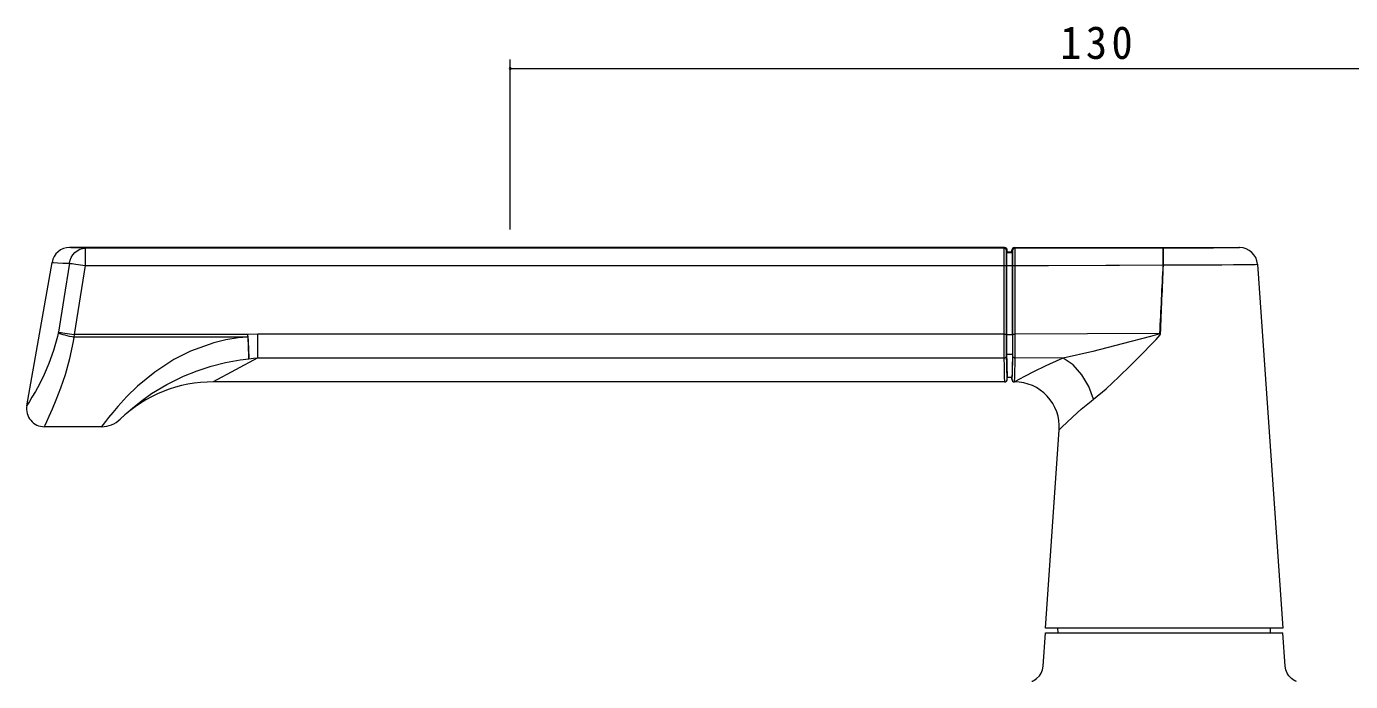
# Model space of a CAD drawing. Units: millimetres on the paper. Extents: x -420 to 373, y -297 to 267.
# Drawn here: x 101.6 to 249.4, y -70.4 to 2.7 of the extents above; entities that cross this region are included whole.
import ezdxf

# ---------------------------------------------------------------- set-up
doc = ezdxf.new("R2010")
doc.units = ezdxf.units.MM
doc.layers.add('0-4_YKK_D', color=6, linetype='Continuous', lineweight=9)
doc.layers.add('0-6_YKK_13', color=4, linetype='Continuous', lineweight=9)
doc.styles.add('ＭＳ ゴシック', font='')
doc.styles.get('ＭＳ ゴシック').set_extended_font_data('MS Gothic')

msp = doc.modelspace()

# ---------------------------------------------------------------- linework, layer by layer
at = {"layer": '0-4_YKK_D'}
for p, q in [((155.63, -19.954), (155.63, -0.954)), ((155.63, -1.954), (285.63, -1.954))]:
    msp.add_line(p, q, dxfattribs=at)
for start, end in [(0, 180), (180, 0)]:
    msp.add_arc((155.63, -1.954), 0.106, start, end, dxfattribs=at)
at = {"layer": '0-6_YKK_13'}
for p, q in [((106.581, -21.973), (106.456, -21.954)), ((210.832, -21.954), (106.456, -21.954)), ((210.758, -22.027), (108.226, -22.027)), ((108.226, -23.957), (108.226, -22.027)), ((210.832, -21.954), (210.758, -22.027)), ((212.005, -22.027), (211.932, -21.954)), ((211.932, -21.954), (237.061, -21.954)), ((237.061, -21.954), (237.032, -21.96)), ((101.665, -39.607), (104.487, -23.607)), ((211.058, -22.327), (211.132, -22.254)), ((211.705, -22.527), (211.058, -22.527)), ((211.132, -22.454), (211.132, -22.254)), ((211.632, -22.454), (211.132, -22.454)), ((211.632, -22.454), (211.632, -22.254)), ((211.632, -22.454), (211.705, -22.527)), ((106.422, -23.709), (105.795, -27.657)), ((211.041, -31.651), (211.044, -23.968)), ((211.045, -23.975), (211.718, -23.975)), ((211.718, -23.975), (211.72, -31.658)), ((211.722, -31.649), (211.719, -23.966)), ((228.539, -23.889), (228.548, -23.889)), ((228.548, -23.889), (228.556, -23.889)), ((239.056, -23.815), (241.882, -64.454)), ((105.795, -27.657), (105.198, -31.417)), ((105.198, -31.417), (105.18, -31.513)), ((106.972, -31.95), (106.989, -31.664)), ((126.36, -31.95), (106.972, -31.95)), ((127.454, -31.64), (126.36, -31.664)), ((126.36, -31.95), (126.36, -31.664)), ((127.454, -34.282), (127.454, -31.64)), ((211.043, -31.658), (211.72, -31.658)), ((228.155, -31.54), (212.016, -31.638)), ((228.236, -31.545), (228.155, -31.54)), ((211.053, -33.859), (211.71, -33.859)), ((127.454, -34.282), (122.465, -36.954)), ((126.472, -34.371), (126.963, -34.322)), ((126.963, -34.322), (127.454, -34.282)), ((127.454, -34.282), (210.752, -34.282)), ((217.381, -34.294), (212.008, -34.282)), ((217.381, -34.294), (217.381, -34.294)), ((211.132, -36.654), (211.129, -36.652)), ((211.132, -36.654), (211.132, -36.454)), ((211.632, -36.454), (211.132, -36.454)), ((211.632, -36.654), (211.632, -36.454)), ((211.634, -36.64), (211.632, -36.654)), ((210.832, -36.954), (122.465, -36.954)), ((112.107, -41.104), (112.255, -40.962)), ((112.255, -40.962), (112.592, -40.649)), ((110.015, -41.954), (103.635, -41.954)), ((215.382, -64.454), (216.922, -42.301)), ((215.121, -68.68), (215.382, -64.954)), ((215.382, -64.954), (241.882, -64.954)), ((216.799, -64.954), (216.782, -64.454)), ((240.482, -64.454), (240.464, -64.954)), ((242.142, -68.68), (241.882, -64.954))]:
    msp.add_line(p, q, dxfattribs=at)
for points in [[(106.422, -23.709), (106.502, -23.368), (106.635, -23.048), (106.817, -22.758), (107.043, -22.507), (107.305, -22.303), (107.596, -22.152), (107.906, -22.059), (108.226, -22.027)], [(108.226, -22.027), (108.133, -22.025), (107.037, -21.997), (106.601, -21.976), (106.581, -21.973)], [(210.758, -22.027), (210.756, -22.067), (210.753, -22.178), (210.75, -22.356), (210.748, -22.594), (210.746, -22.885), (210.745, -23.218), (210.744, -23.579), (210.744, -23.957)], [(228.57, -22.028), (228.547, -22.028), (223.681, -22.028), (218.816, -22.027), (213.95, -22.027), (212.005, -22.027)], [(212.018, -23.956), (212.018, -23.605), (212.016, -22.982), (212.013, -22.476), (212.009, -22.146), (212.005, -22.031), (212.005, -22.027)], [(228.539, -23.889), (228.54, -23.521), (228.54, -23.171), (228.541, -22.851), (228.542, -22.571), (228.543, -22.342), (228.544, -22.172), (228.546, -22.066), (228.547, -22.028)], [(228.556, -23.889), (228.556, -23.521), (228.557, -23.171), (228.559, -22.851), (228.56, -22.571), (228.563, -22.342), (228.565, -22.172), (228.568, -22.066), (228.57, -22.028)], [(237.032, -21.96), (236.977, -21.964), (236.721, -21.975), (236.299, -21.985), (235.718, -21.994), (234.992, -22.002), (234.134, -22.01), (233.163, -22.016), (232.098, -22.021), (230.962, -22.025), (229.778, -22.027), (228.57, -22.028)], [(104.487, -23.607), (104.642, -23.63), (105.122, -23.659), (105.684, -23.683), (106.422, -23.709)], [(211.132, -22.454), (211.058, -22.527), (211.056, -22.557), (211.054, -22.64), (211.051, -22.773), (211.049, -22.953), (211.048, -23.171), (211.047, -23.42), (211.046, -23.691), (211.045, -23.975), (211.043, -31.658), (211.043, -32.177), (211.045, -32.677), (211.047, -33.137), (211.05, -33.537), (211.053, -33.859), (211.068, -34.777), (211.083, -35.504), (211.099, -36.029), (211.115, -36.347), (211.132, -36.454)], [(211.044, -23.968), (211.044, -23.646), (211.045, -23.339), (211.046, -23.056), (211.048, -22.809), (211.05, -22.606), (211.053, -22.455), (211.056, -22.361), (211.058, -22.327)], [(211.632, -22.254), (211.705, -22.327), (211.71, -22.428), (211.714, -22.709), (211.717, -23.139), (211.719, -23.668), (211.719, -23.966)], [(211.718, -23.975), (211.717, -23.691), (211.716, -23.42), (211.715, -23.171), (211.714, -22.953), (211.712, -22.773), (211.71, -22.64), (211.707, -22.557), (211.705, -22.527)], [(106.422, -23.709), (106.557, -23.722), (106.725, -23.741), (106.925, -23.766), (107.151, -23.796), (107.4, -23.831), (107.665, -23.87), (107.942, -23.912), (108.226, -23.957)], [(126.36, -31.664), (106.989, -31.664), (108.226, -23.957)], [(108.226, -23.957), (210.744, -23.957), (210.741, -31.64), (127.454, -31.64)], [(210.744, -23.957), (210.802, -23.957), (210.858, -23.958), (210.91, -23.959), (210.955, -23.96), (210.992, -23.962), (211.02, -23.964), (211.037, -23.966), (211.044, -23.968)], [(211.719, -23.966), (211.726, -23.964), (211.743, -23.962), (211.771, -23.96), (211.808, -23.959), (211.853, -23.958), (211.904, -23.957), (211.96, -23.956), (212.018, -23.956)], [(212.016, -31.638), (212.016, -31.038), (212.017, -28.64), (212.018, -23.956), (215.722, -23.941), (222.131, -23.915), (223.673, -23.909), (228.539, -23.889)], [(228.556, -23.889), (230.307, -23.888), (232.011, -23.885), (233.618, -23.88), (235.084, -23.873), (236.366, -23.865), (237.43, -23.855), (238.243, -23.844), (238.785, -23.832), (239.056, -23.815)], [(105.18, -31.513), (105.095, -31.9), (104.666, -33.456), (104.146, -34.893), (103.611, -36.12), (103.078, -37.19), (102.632, -38.008), (102.245, -38.671), (101.955, -39.147), (101.759, -39.46), (101.669, -39.602), (101.677, -39.59)], [(103.645, -41.933), (103.638, -41.948), (103.654, -41.915), (103.723, -41.772), (103.908, -41.383), (104.18, -40.795), (104.545, -39.969), (104.964, -38.96), (105.47, -37.627), (105.975, -36.12), (106.475, -34.332), (106.889, -32.427), (106.972, -31.95)], [(105.18, -31.513), (105.313, -31.556), (105.48, -31.604), (105.678, -31.657), (105.903, -31.713), (106.15, -31.772), (106.414, -31.832), (106.69, -31.892), (106.972, -31.95)], [(105.198, -31.417), (105.333, -31.431), (105.502, -31.45), (105.701, -31.474), (105.926, -31.505), (106.173, -31.539), (106.436, -31.578), (106.71, -31.62), (106.989, -31.664)], [(126.36, -31.95), (125.26, -32.052), (123.894, -32.27), (122.549, -32.595), (119.949, -33.524), (118.102, -34.456), (115.946, -35.872), (114.04, -37.443), (112.851, -38.597), (111.843, -39.688), (111.273, -40.354), (110.802, -40.931), (110.453, -41.375), (110.204, -41.702), (110.053, -41.902), (110.024, -41.942)], [(126.36, -31.95), (126.376, -32.319), (126.393, -32.679), (126.409, -33.025), (126.424, -33.351), (126.438, -33.654), (126.451, -33.927), (126.462, -34.168), (126.472, -34.371)], [(210.741, -31.64), (210.8, -31.641), (210.856, -31.641), (210.907, -31.642), (210.953, -31.643), (210.99, -31.645), (211.018, -31.647), (211.035, -31.649), (211.041, -31.651)], [(210.741, -31.64), (210.742, -32.263), (210.743, -32.864), (210.745, -33.416), (210.748, -33.895), (210.752, -34.282)], [(211.052, -34.028), (211.048, -33.68), (211.045, -33.249), (211.043, -32.752), (211.042, -32.211), (211.041, -31.651)], [(211.72, -31.658), (211.72, -32.177), (211.718, -32.677), (211.716, -33.137), (211.713, -33.537), (211.71, -33.859)], [(211.722, -31.649), (211.721, -32.326), (211.718, -33.166), (211.713, -33.845), (211.711, -34.029)], [(211.722, -31.649), (211.728, -31.647), (211.745, -31.645), (211.772, -31.643), (211.808, -31.641), (211.853, -31.64), (211.904, -31.639), (211.959, -31.638), (212.016, -31.638)], [(212.008, -34.282), (212.009, -34.079), (212.013, -33.324), (212.016, -32.39), (212.016, -31.638)], [(216.945, -42.278), (216.987, -42.236), (217.267, -41.961), (217.762, -41.483), (218.433, -40.854), (219.375, -40.015), (220.479, -39.103), (220.754, -38.888), (222.149, -37.725), (223.583, -36.394), (224.891, -35.116), (226.205, -33.792), (227.194, -32.777), (227.74, -32.206), (228.187, -31.682), (228.224, -31.606), (228.236, -31.545)], [(228.155, -31.54), (228.151, -31.548), (228.143, -31.558), (228.106, -31.581), (227.912, -31.651), (227.122, -31.873), (223.955, -32.714), (220.66, -33.551), (217.381, -34.294)], [(211.71, -33.859), (211.695, -34.777), (211.68, -35.504), (211.664, -36.029), (211.648, -36.347), (211.632, -36.454)], [(112.592, -40.649), (112.776, -40.478), (113.685, -39.693), (114.574, -38.993), (115.6, -38.265), (117.293, -37.233), (119.15, -36.312), (120.677, -35.705), (122.243, -35.203), (123.854, -34.798), (125.487, -34.501), (126.472, -34.371)], [(210.752, -34.282), (210.811, -34.277), (210.867, -34.262), (210.919, -34.239), (210.964, -34.207), (211.001, -34.169), (211.029, -34.125), (211.046, -34.077), (211.052, -34.028)], [(210.752, -34.282), (210.767, -35.227), (210.782, -35.975), (210.798, -36.517), (210.815, -36.844), (210.832, -36.954)], [(211.129, -36.652), (211.115, -36.546), (211.098, -36.225), (211.082, -35.693), (211.067, -34.957), (211.052, -34.028)], [(211.711, -34.029), (211.689, -35.334), (211.665, -36.224), (211.648, -36.545), (211.634, -36.64)], [(211.711, -34.029), (211.717, -34.078), (211.734, -34.125), (211.761, -34.168), (211.798, -34.207), (211.843, -34.238), (211.894, -34.262), (211.95, -34.277), (212.008, -34.282)], [(211.932, -36.954), (211.948, -36.844), (211.964, -36.516), (211.971, -36.295), (211.985, -35.718), (211.998, -34.969), (212.008, -34.282)], [(217.381, -34.294), (216.988, -34.462), (215.429, -35.167), (214.073, -35.83), (213.127, -36.316), (212.421, -36.69), (212.075, -36.877), (211.934, -36.954)], [(220.754, -38.888), (220.245, -37.469), (219.46, -36.15), (218.475, -35.057), (217.381, -34.294)], [(241.882, -64.454), (228.632, -64.454), (215.382, -64.454)], [(213.851, -70.404), (213.91, -70.382), (213.962, -70.36), (213.981, -70.351), (213.994, -70.344), (214.004, -70.34), (214.015, -70.334), (214.031, -70.326), (214.09, -70.295), (214.408, -70.078), (214.714, -69.758), (214.907, -69.453), (215.049, -69.093), (215.12, -68.694), (215.12, -68.681)], [(243.412, -70.404), (243.354, -70.382), (243.301, -70.36), (243.282, -70.351), (243.269, -70.344), (243.259, -70.34), (243.248, -70.334), (243.232, -70.326), (243.173, -70.295), (242.855, -70.078), (242.549, -69.758), (242.356, -69.453), (242.215, -69.093), (242.143, -68.694), (242.144, -68.681)]]:
    msp.add_lwpolyline(points, dxfattribs=at)
for centre, radius, start, end in [((106.456, -23.954), 2, 90.00127, 170.00034), ((210.758, -22.327), 0.3, 0.00526, 89.99472), ((210.832, -22.254), 0.3, 359.99908, 90), ((211.932, -22.254), 0.3, 90, 180.0009), ((212.005, -22.327), 0.3, 90.00526, 179.99472), ((237.061, -23.954), 2, 3.97696, 89.99884), ((-1539.332, 61.203), 1769.918, 356.99634, 357.24432), ((-1586.316, 48.056), 1816.297, 357.48814, 357.72986), ((-1100.592, -83.847), 1228.062, 2.30891, 2.43535), ((210.832, -36.654), 0.3, 270, 359.99857), ((211.932, -36.654), 0.3, 180.00142, 270.02521), ((122.465, -51.954), 15, 89.7567, 133.76173), ((211.934, -41.954), 5, 356.02264, 90), ((103.635, -39.954), 2, 170, 270), ((110.015, -38.954), 3, 270, 313.76173)]:
    msp.add_arc(centre, radius, start, end, dxfattribs=at)

# ---------------------------------------------------------------- texts
at = {"layer": '0-4_YKK_D', "color": 3, "insert": (217.03, -0.954), "char_height": 3.666, "attachment_point": 7, "style": 'ＭＳ ゴシック'}
msp.add_mtext('\\T1.21;\\W0.95;130', dxfattribs=at)

doc.saveas('drawing.dxf')
